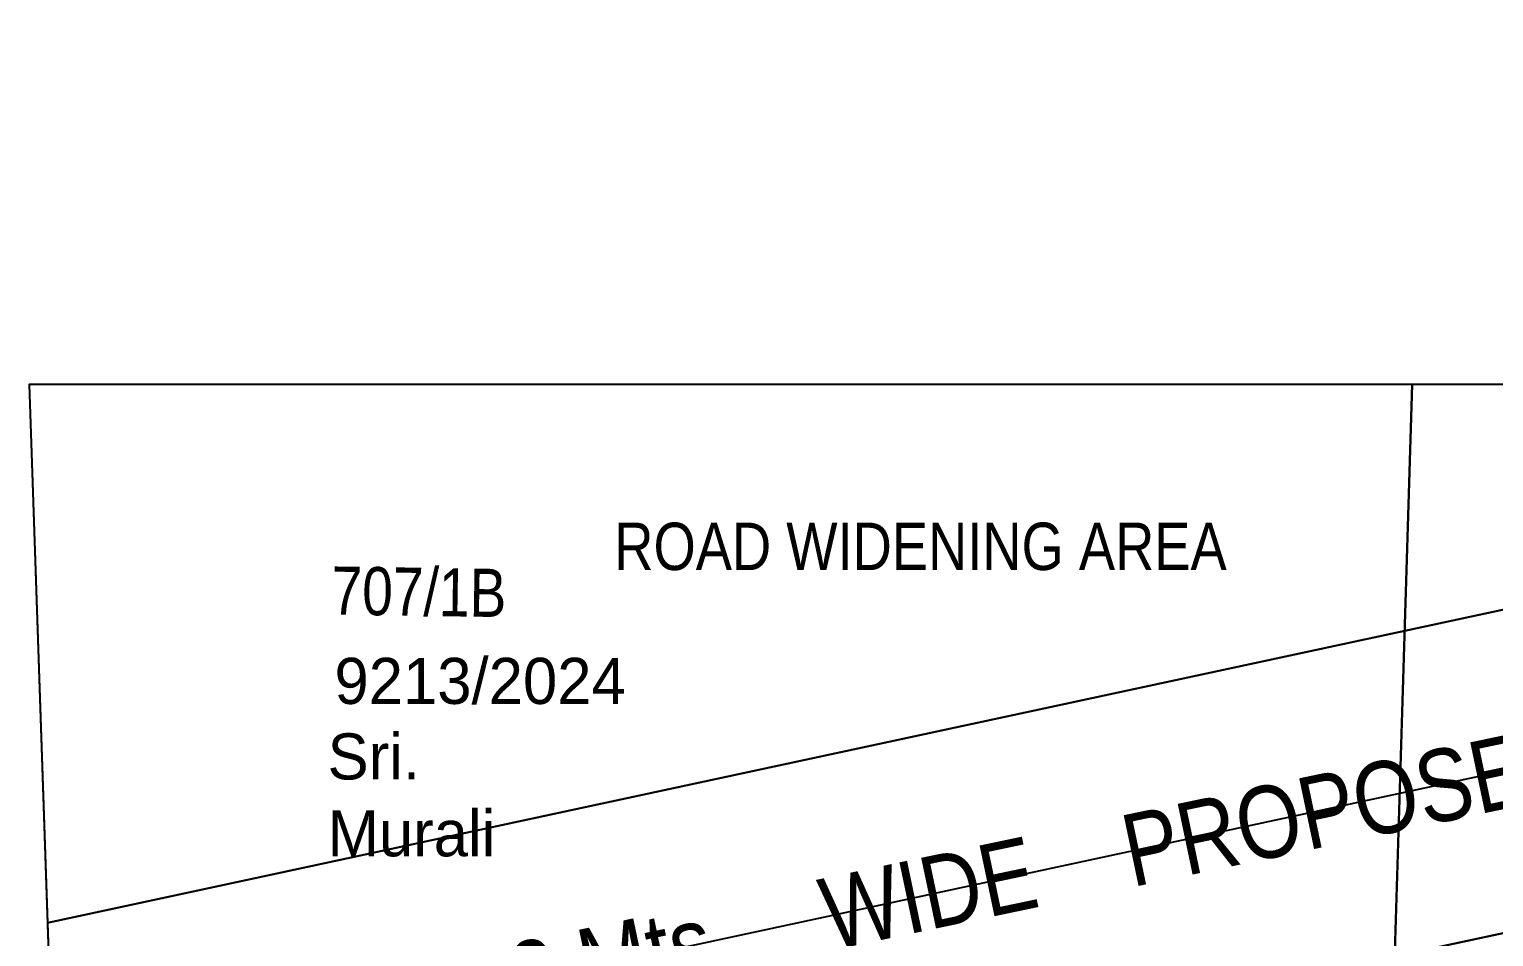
# Model space of a CAD drawing. Header units: millimetres. Extents: x 29397 to 29927, y 26123 to 26652.
# Drawn here: x 29448.9 to 29504.5, y 26367.8 to 26402.3 of the extents above; entities that cross this region are included whole.
import ezdxf

# ---------------------------------------------------------------- set-up
doc = ezdxf.new("R2010")
doc.units = ezdxf.units.MM
doc.header["$LTSCALE"] = 0.3
doc.linetypes.add('CENTER', pattern=[0])
for name, color, linetype in [('_DocNo', 255, 'Continuous'), ('_InternalRoad', 3, 'Continuous'), ('_LandLord', 255, 'Continuous'), ('_LandLord_Sub', 7, 'Continuous'), ('_Plot', 7, 'Continuous'), ('_RoadWidening', 67, 'Continuous'), ('_SurveyNo', 8, 'Continuous')]:
    doc.layers.add(name, color=color, linetype=linetype)
doc.styles.add('PreDCRFont', font='ARIALN.TTF')

msp = doc.modelspace()

# ---------------------------------------------------------------- linework, layer by layer
at = {"layer": '_InternalRoad'}
for points in [[(29579.19014300607, 26382.00955721951), (29579.15123475824, 26394.56789931083), (29560.60989945229, 26388.78202489758), (29544.64623057727, 26388.78202489758), (29449.63886474103, 26368.35104588886), (29450.05241416201, 26356.16564456255), (29545.92194509333, 26376.78202895328), (29562.43875710654, 26376.78202895327)], [(29507.790483889, 26368.58200070726), (29495.79823962364, 26366.00311338946), (29496.00577606751, 26297.48069805947), (29508.0089109025, 26296.46384035347)]]:
    msp.add_lwpolyline(points, close=True, dxfattribs=at)
at = {"layer": '_InternalRoad', "linetype": 'CENTER'}
msp.add_lwpolyline([(29579.17068888216, 26388.28872826516), (29561.52430709636, 26382.78202895324), (29545.28409726515, 26382.78202895329), (29449.84566867659, 26362.25835151044)], dxfattribs=at)
at = {"layer": '_LandLord_Sub'}
for points in [[(29721.70467624335, 26345.6203452737), (29716.93879207401, 26398.24449508182), (29561.04428104545, 26394.08502180228), (29560.60985708633, 26388.78202895328), (29501.44522185877, 26388.78202895328), (29498.6462050815, 26297.25701144536), (29538.12850393183, 26293.91222857085), (29726.66763825889, 26294.48326421344)], [(29501.44522185877, 26388.78202895328), (29448.94547590716, 26388.78202895328), (29450.35853884775, 26347.14555660572), (29500.1391062539, 26346.07336976498)]]:
    msp.add_lwpolyline(points, close=True, dxfattribs=at)
at = {"layer": '_Plot'}
msp.add_lwpolyline([(29721.70467624335, 26345.62034527369), (29716.93879207401, 26398.24449508182), (29591.15119166439, 26394.88831429425), (29591.1511916644, 26445.80520752341), (29584.66177645485, 26520.15885187906), (29573.00310824104, 26515.72530867184), (29579.1511916644, 26445.28253477501), (29579.15119166439, 26394.56813830457), (29561.04428104545, 26394.08502180227), (29560.60985708633, 26388.78202895328), (29448.94547590716, 26388.78202895327), (29451.91731121471, 26301.21569694496), (29538.12850393183, 26293.91222857085), (29726.66763825889, 26294.48326421343), (29742.04227906572, 26161.83611458081), (29817.71946982478, 26142.72711104206), (29817.58935434831, 26220.06105510405), (29828.25125642791, 26220.0674552163), (29825.17966664041, 26310.13790457737), (29725.50340552045, 26306.47979309683)], close=True, dxfattribs=at)
at = {"layer": '_RoadWidening'}
msp.add_lwpolyline([(29544.64624943691, 26388.78202895328), (29448.94547590716, 26388.78202895327), (29449.63886474104, 26368.35104588886)], close=True, dxfattribs=at)
at = {"layer": '_SurveyNo'}
for points in [[(29721.70467624335, 26345.6203452737), (29716.93879207401, 26398.24449508182), (29561.04428104545, 26394.08502180228), (29560.60985708633, 26388.78202895328), (29501.44522185877, 26388.78202895328), (29498.6462050815, 26297.25701144536), (29538.12850393183, 26293.91222857085), (29726.66763825889, 26294.48326421344)], [(29501.44522185877, 26388.78202895328), (29448.94547590716, 26388.78202895328), (29450.35853884775, 26347.14555660572), (29500.1391062539, 26346.07336976498)]]:
    msp.add_lwpolyline(points, close=True, dxfattribs=at)

# ---------------------------------------------------------------- texts
at = {"layer": '_DocNo', "insert": (29460.53078965809, 26378.40895870096), "char_height": 1.75, "attachment_point": 1, "style": ''}
msp.add_mtext_dynamic_manual_height_columns('9213/2024', width=9.618600222685927, gutter_width=8.75, heights=[0], dxfattribs=at)
at = {"layer": '_InternalRoad', "lineweight": 30, "style": 'PreDCRFont'}
msp.add_text('    12 Mts.    WIDE    PROPOSED     ROAD', height=2.743200000132469, rotation=11.87420095450678, dxfattribs=at).set_placement((29462.43566254395, 26363.7306430236))
at = {"layer": '_LandLord', "insert": (29460.26983733064, 26375.54080967027), "char_height": 1.75, "attachment_point": 1, "style": ''}
msp.add_mtext_dynamic_manual_height_columns('Sri. Murali', width=9.618600222685927, gutter_width=8.75, heights=[0], dxfattribs=at)
at = {"layer": '_LandLord_Sub', "lineweight": 30, "style": 'PreDCRFont'}
msp.add_text('707/1B', height=1.828800000088312, rotation=359.1472435213195, dxfattribs=at).set_placement((29460.40714080624, 26380.05143560771))
at = {"layer": '_RoadWidening', "lineweight": 30, "insert": (29482.78212507203, 26382.62830186616), "char_height": 1.800000071525574, "attachment_point": 5, "style": 'PreDCRFont'}
msp.add_mtext('ROAD WIDENING AREA', dxfattribs=at)
at = {"layer": '_SurveyNo', "lineweight": 30, "style": 'PreDCRFont'}
msp.add_text('707/1B', height=1.828800000088312, rotation=359.1472435213195, dxfattribs=at).set_placement((29460.40714080624, 26380.05143560771))

doc.saveas('drawing.dxf')
